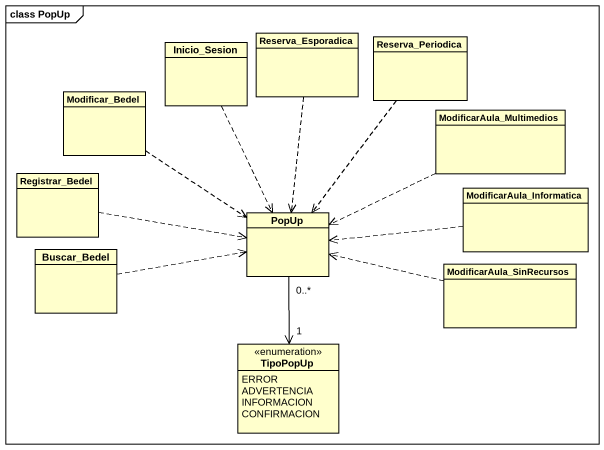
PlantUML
@startuml
mainframe class PopUp
hide circle
hide empty members
class Reserva_Esporadica
class Reserva_Periodica
class Inicio_Sesion
class Modificar_Bedel
class ModificarAula_Multimedios
class Registrar_Bedel
class ModificarAula_Informatica
class PopUp
class Buscar_Bedel
class ModificarAula_SinRecursos
enum TipoPopUp {
  ERROR
  ADVERTENCIA
  INFORMACION
  CONFIRMACION
}
Reserva_Esporadica ..> PopUp
Reserva_Periodica ..> PopUp
Inicio_Sesion ..> PopUp
Modificar_Bedel ..> PopUp
ModificarAula_Multimedios .left.> PopUp
Registrar_Bedel .right.> PopUp
ModificarAula_Informatica .left.> PopUp
PopUp "0..*" --> "1" TipoPopUp
Buscar_Bedel .right.> PopUp
ModificarAula_SinRecursos .left.> PopUp
@enduml
